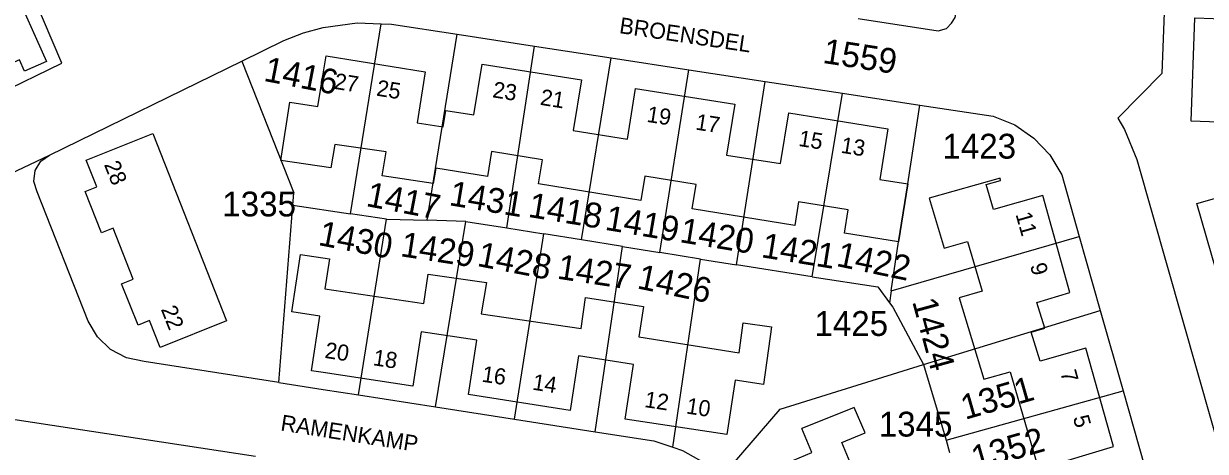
# Model space of a CAD drawing. Extents: x 191922 to 199923, y 328959 to 333350.
# Drawn here: x 192967.4 to 193096.1, y 329687.3 to 329733.8 of the extents above; entities that cross this region are included whole.
import ezdxf

# ---------------------------------------------------------------- set-up
doc = ezdxf.new("R2010")
doc.units = 0
for name, color, linetype in [('enkelbestemming', 7, 'Continuous'), ('Level 6', 7, 'Continuous'), ('maatvoering - maximum aantal wooneenheden', 7, 'Continuous'), ('Maatvoering_symbolen', 7, 'Continuous'), ('recreatiewoning', 7, 'Continuous')]:
    doc.layers.add(name, color=color, linetype=linetype)

msp = doc.modelspace()

# ---------------------------------------------------------------- linework, layer by layer
at = {"layer": 'Level 6'}
for p, q in [((192971.54, 329729.5), (192963.69, 329747.76)), ((193058.28, 329734.35), (193067, 329733.02)), ((193002.95, 329713.12), (193006.31, 329733.79)), ((193011.32, 329712.42), (193014.57, 329732.66)), ((193014.57, 329732.66), (193023.01, 329731.37)), ((193020.01, 329711.58), (193023.01, 329731.37)), ((193023.01, 329731.37), (193031.37, 329730.09)), ((192934.71, 329711.66), (192971.54, 329729.5)), ((192970.18, 329719.51), (192991.14, 329729.73)), ((192991.14, 329729.73), (192996.78, 329715.39)), ((193028.15, 329710.28), (193031.37, 329730.09)), ((193031.37, 329730.09), (193039.84, 329728.79)), ((193036.67, 329708.91), (193039.84, 329728.79)), ((193039.84, 329728.79), (193048.14, 329727.52)), ((193045.03, 329707.56), (193048.14, 329727.52)), ((193048.14, 329727.52), (193056.55, 329726.23)), ((193053.27, 329706.27), (193056.55, 329726.23)), ((193056.55, 329726.23), (193065, 329724.94)), ((193063.68, 329716.36), (193065, 329724.94)), ((193065, 329724.94), (193072.97, 329723.72)), ((192931.62, 329701.3), (192970.18, 329719.51)), ((193088.63, 329719.03), (193099.09, 329682.35)), ((193062.68, 329710.05), (193063.68, 329716.36)), ((193080.44, 329717.35), (193082.34, 329710.66)), ((192996.68, 329714.07), (192996.78, 329715.39)), ((192995.17, 329694.76), (192996.68, 329714.07)), ((192996.68, 329714.07), (193002.95, 329713.12)), ((193006.88, 329712.54), (193002.95, 329713.12)), ((193003.84, 329693.41), (193006.88, 329712.54)), ((193006.88, 329712.54), (193011.32, 329712.42)), ((193015.52, 329712.29), (193011.32, 329712.42)), ((193012.24, 329692.11), (193015.52, 329712.29)), ((193015.52, 329712.29), (193020.01, 329711.58)), ((193020.01, 329711.58), (193024.03, 329710.93)), ((193020.85, 329690.77), (193024.03, 329710.93)), ((193028.15, 329710.28), (193024.03, 329710.93)), ((193032.61, 329709.56), (193028.15, 329710.28)), ((193061.88, 329704.74), (193082.34, 329710.66)), ((193061.88, 329704.74), (193062.68, 329710.05)), ((193082.34, 329710.66), (193084.65, 329702.58)), ((193029.62, 329689.41), (193032.61, 329709.56)), ((193032.61, 329709.56), (193036.67, 329708.91)), ((193041.1, 329708.19), (193036.67, 329708.91)), ((193038.09, 329687.72), (193041.1, 329708.19)), ((193041.1, 329708.19), (193045.03, 329707.56)), ((193053.27, 329706.27), (193045.03, 329707.56)), ((193061.88, 329704.74), (193061.69, 329703.43)), ((193065.38, 329696.72), (193084.65, 329702.58)), ((193084.65, 329702.58), (193087.13, 329693.85)), ((193049.76, 329691.85), (193065.38, 329696.72)), ((193065.38, 329696.72), (193067.84, 329688.47)), ((192945.03, 329694.02), (192992.63, 329686.73)), ((193003.84, 329693.41), (193012.24, 329692.11)), ((193067.84, 329688.47), (193087.13, 329693.85)), ((193087.13, 329693.85), (193089.47, 329685.66)), ((193012.24, 329692.11), (193020.85, 329690.77)), ((193043.46, 329684.54), (193049.76, 329691.85)), ((193020.85, 329690.77), (193029.62, 329689.41)), ((193067.84, 329688.47), (193068.22, 329687.16))]:
    msp.add_line(p, q, dxfattribs=at)
for points in [[(193092.37, 329754.93), (193091.34, 329728.38), (193086.54, 329723.51)], [(193067, 329733.02), (193067.89, 329733.27), (193068.44, 329733.87), (193068.84, 329734.49), (193071.53, 329750.23)], [(192991.14, 329729.73), (192995.72, 329731.97), (192997.83, 329732.79), (193000, 329733.39), (193003.71, 329733.89), (193006.31, 329733.79)], [(193006.31, 329733.79), (193007.45, 329733.75), (193014.57, 329732.66)], [(193072.97, 329723.72), (193075.32, 329722.78), (193077.41, 329721.36)], [(193086.54, 329723.51), (193087.3, 329722.3), (193088.63, 329719.03)], [(193077.41, 329721.36), (193079.14, 329719.52), (193080.44, 329717.35)], [(192995.17, 329694.76), (192980.5, 329697.03), (192978.57, 329697.44), (192976.82, 329698.36), (192975.39, 329699.73), (192974.39, 329701.44), (192968.82, 329715.51), (192968.48, 329716.64), (192968.62, 329717.81), (192969.23, 329718.83), (192970.18, 329719.51)], [(193053.27, 329706.27), (193060.42, 329705.16), (193061.69, 329703.43)], [(193061.69, 329703.43), (193062.04, 329702.96), (193065.38, 329696.72)], [(192995.17, 329694.76), (193000, 329694.01), (193003.84, 329693.41)], [(193029.62, 329689.41), (193036, 329688.42), (193038.09, 329687.72)], [(193038.09, 329687.72), (193039.14, 329687.36), (193042.03, 329685.74)]]:
    msp.add_lwpolyline(points, dxfattribs=at)
at = {"layer": 'recreatiewoning'}
for p, q in [((193048.82, 329700.8), (193047.94, 329694.55)), ((193086.08, 329687.8), (193083.06, 329698.51))]:
    msp.add_line(p, q, dxfattribs=at)
for points in [[(193109.59, 329685.48), (193108.75, 329688.42), (193103.03, 329686.79), (193099.95, 329697.59), (193105.72, 329699.23), (193104.04, 329705.1), (193098.28, 329703.44), (193095.16, 329714.25), (193101.15, 329715.95), (193100.32, 329718.91), (193100.49, 329722.97), (193094.54, 329723.18), (193094.95, 329734.45), (193100.93, 329734.23), (193101.16, 329740.29), (193095.21, 329740.5), (193095.65, 329751.77), (193101.61, 329751.54), (193101.73, 329754.64)], [(192966.11, 329738.05), (192969.85, 329729.68), (192967.47, 329728.62), (192966.91, 329729.88), (192961.47, 329727.47), (192962.03, 329726.21), (192957.62, 329724.23), (192957.04, 329725.48), (192951.61, 329723.08), (192952.18, 329721.82), (192947.75, 329719.83), (192947.2, 329721.09), (192944.32, 329719.79)], [(193000, 329728.36), (193000.32, 329730.29), (193011.11, 329728.57), (193010.22, 329723.03), (193013.05, 329722.57), (193013.34, 329724.37), (193016.42, 329723.88), (193017.31, 329729.41), (193028.12, 329727.7), (193027.24, 329722.17), (193033.13, 329721.23), (193034.01, 329726.76), (193044.82, 329725.04), (193043.94, 329719.51), (193049.82, 329718.58), (193050.71, 329724.11), (193061.52, 329722.37), (193060.62, 329716.84), (193063.68, 329716.36), (193062.68, 329710.05)], [(192995.37, 329718.92), (192996.35, 329725.26), (192999.42, 329724.78), (193000, 329728.36)], [(192982.23, 329698.57), (192981.07, 329701.52), (192979.83, 329700.99), (192978.02, 329705.5), (192979.29, 329706.01), (192977.12, 329711.54), (192975.84, 329711.04), (192974.07, 329715.55), (192975.34, 329716.05), (192974.17, 329718.96), (192981.42, 329721.84), (192989.45, 329701.46), (192982.23, 329698.57)], [(193062.68, 329710.05), (193056.79, 329711), (193057.17, 329713.53), (193051.77, 329714.41), (193051.37, 329711.84), (193040.19, 329713.66), (193040.61, 329716.29), (193035.02, 329717.2), (193034.61, 329714.56), (193023.46, 329716.38), (193023.87, 329718.98), (193018.33, 329719.91), (193017.89, 329717.17), (193012.27, 329718.08), (193011.99, 329716.4), (193006.43, 329717.24), (193006.85, 329719.84), (193001.25, 329720.66), (193000.84, 329718.12), (192995.37, 329718.92)], [(193081.34, 329704.55), (193078.38, 329715.11), (193073.03, 329713.58), (193072.22, 329716.29), (193073.77, 329716.75), (193073.73, 329716.99), (193066, 329714.81)], [(193066, 329714.81), (193067.65, 329709.38), (193070.18, 329710.1), (193071.79, 329704.71), (193069.28, 329703.99), (193071.97, 329695.12), (193074.82, 329695.94), (193077.86, 329685.6), (193074.96, 329684.76), (193076.74, 329678.57), (193079.6, 329679.38), (193082.56, 329668.92), (193079.66, 329668.12), (193080.55, 329664.95), (193086.66, 329666.65), (193085.76, 329669.9), (193090.78, 329671.25)], [(192996.56, 329702.44), (192997.52, 329708.69), (193000.67, 329708.2), (193000.17, 329704.95), (193010.94, 329703.37), (193011.44, 329706.56), (193017.77, 329705.63), (193017.22, 329702.25), (193028.11, 329700.63), (193028.56, 329704.01), (193034.87, 329703.04), (193034.37, 329699.72), (193045.29, 329698), (193045.76, 329701.25), (193048.82, 329700.8)], [(193083.06, 329698.51), (193078.11, 329697.08), (193077.12, 329700.24), (193078.62, 329700.69), (193077.74, 329703.46), (193081.34, 329704.55)], [(193000, 329695.85), (192998.71, 329696.04), (192999.62, 329701.98), (192996.56, 329702.44)], [(193047.94, 329694.55), (193044.87, 329695.02), (193043.97, 329689.1), (193032.9, 329690.79), (193033.81, 329696.72), (193027.8, 329697.65), (193026.88, 329691.73), (193015.81, 329693.44), (193016.73, 329699.37), (193010.67, 329700.29), (193009.76, 329694.36), (193000, 329695.85)], [(193070.97, 329661.03), (193069.82, 329663.8), (193067.17, 329662.7), (193063, 329672.79), (193065.68, 329673.88), (193063.41, 329679.35), (193060.66, 329678.23), (193056.5, 329688.23), (193059.02, 329689.28), (193057.84, 329692.03), (193052.15, 329689.76)], [(193065.09, 329658.67), (193063.99, 329661.31), (193059.15, 329659.29), (193054.86, 329669.59), (193059.7, 329671.61), (193057.53, 329676.81), (193052.69, 329674.8), (193048.4, 329685.11), (193053.24, 329687.13), (193052.15, 329689.76)], [(193087.74, 329681.94), (193082.81, 329680.51), (193081.14, 329686.31), (193086.08, 329687.8)]]:
    msp.add_lwpolyline(points, dxfattribs=at)

# ---------------------------------------------------------------- texts
at = {"layer": 'enkelbestemming'}
for s, rotation, p in [('1559', 351.2538, (193054.32, 329729.54)), ('1416', 349.0278, (192993.42, 329727.59)), ('1417', 349.2077, (193004.57, 329713.97)), ('1431', 350.5565, (193013.62, 329714.06)), ('1418', 350.6697, (193022.23, 329712.79)), ('1419', 350.4339, (193030.6, 329711.39)), ('1420', 350.7077, (193038.74, 329710.04)), ('1430', 349.0841, (192999.36, 329709.73)), ('1429', 351.2538, (193008.32, 329708.51)), ('1428', 349.0841, (193016.67, 329707.45)), ('1421', 350.8486, (193047.63, 329708.4)), ('1422', 348.2738, (193055.79, 329707.45)), ('1427', 351.4034, (193025.39, 329706.07)), ('1426', 348.2738, (193034.09, 329705.02)), ('1424', 285.2601, (193064.14, 329703.58)), ('1351', 16.1196, (193069.92, 329690.69)), ('1352', 15.8901, (193071.07, 329685.15))]:
    msp.add_text(s, height=2.7, rotation=rotation, dxfattribs=at).set_placement(p)
for s, p in [('1423', (193067.44, 329719.12)), ('1335', (192989, 329712.83)), ('1425', (193053.5, 329699.83)), ('1345', (193060.51, 329688.88))]:
    msp.add_text(s, height=2.7, dxfattribs=at).set_placement(p)
at = {"layer": 'maatvoering - maximum aantal wooneenheden'}
for s, rotation, p in [('27', 351.0184, (193001.12, 329726.72)), ('25', 351.0184, (193005.72, 329725.98)), ('23', 351.0184, (193018.37, 329725.8)), ('21', 351.0184, (193023.56, 329724.98)), ('19', 351.0184, (193035.17, 329723.13)), ('17', 351.0184, (193040.48, 329722.29)), ('15', 350.9052, (193051.7, 329720.51)), ('13', 350.9052, (193056.31, 329719.77)), ('28', 291.9185, (192976.09, 329718.48)), ('11', 285.8587, (193075.4, 329713.06)), ('9', 285.6069, (193076.98, 329707.51)), ('22', 291.6097, (192982.29, 329702.74)), ('20', 351.2538, (193000.09, 329697.45)), ('18', 351.3672, (193005.35, 329696.65)), ('16', 351.5457, (193017.2, 329694.86)), ('14', 351.2538, (193022.72, 329693.99)), ('7', 285.7328, (193080.27, 329695.86)), ('12', 351.3105, (193034.92, 329692.1)), ('10', 351.3105, (193039.47, 329691.4)), ('5', 285.7328, (193081.65, 329690.95))]:
    msp.add_text(s, height=1.75, rotation=rotation, dxfattribs=at).set_placement(p)
at = {"layer": 'Maatvoering_symbolen'}
for s, rotation, p in [('BROENSDEL', 351.5457, (193032.18, 329732.78)), ('RAMENKAMP', 351.0751, (192995.28, 329689.55))]:
    msp.add_text(s, height=1.75, rotation=rotation, dxfattribs=at).set_placement(p)

doc.saveas('drawing.dxf')
